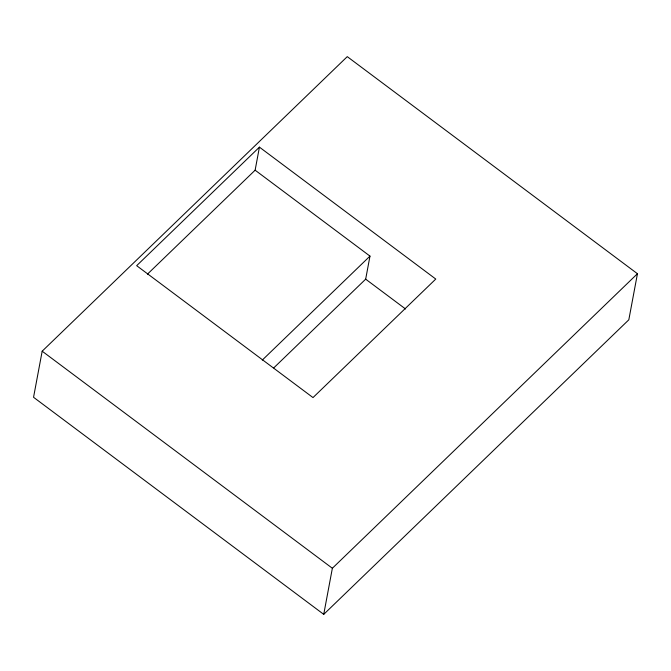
<?xml version="1.0" encoding="UTF-8"?>
<svg xmlns="http://www.w3.org/2000/svg" width="671" height="671" viewBox="0 0 671 671"><rect width="100%" height="100%" fill="white"/><g stroke="black" fill="none" stroke-linecap="round" stroke-linejoin="round"><path stroke-width="1.01" d="M42.181 351.193L33.55 397.282L323.732 614.359L628.819 319.807L637.45 273.718L347.268 56.641L42.181 351.193L332.363 568.262L323.732 614.359M147.419 274.179L255.123 170.191L259.434 147.142L435.773 279.052L313.005 397.584L136.666 265.674L259.434 147.142M273.776 367.876L365.67 279.161L369.981 256.112L255.123 170.191M262.277 360.092L369.981 256.112M332.363 568.262L637.45 273.718M365.67 279.161L405.544 308.987"/></g></svg>
